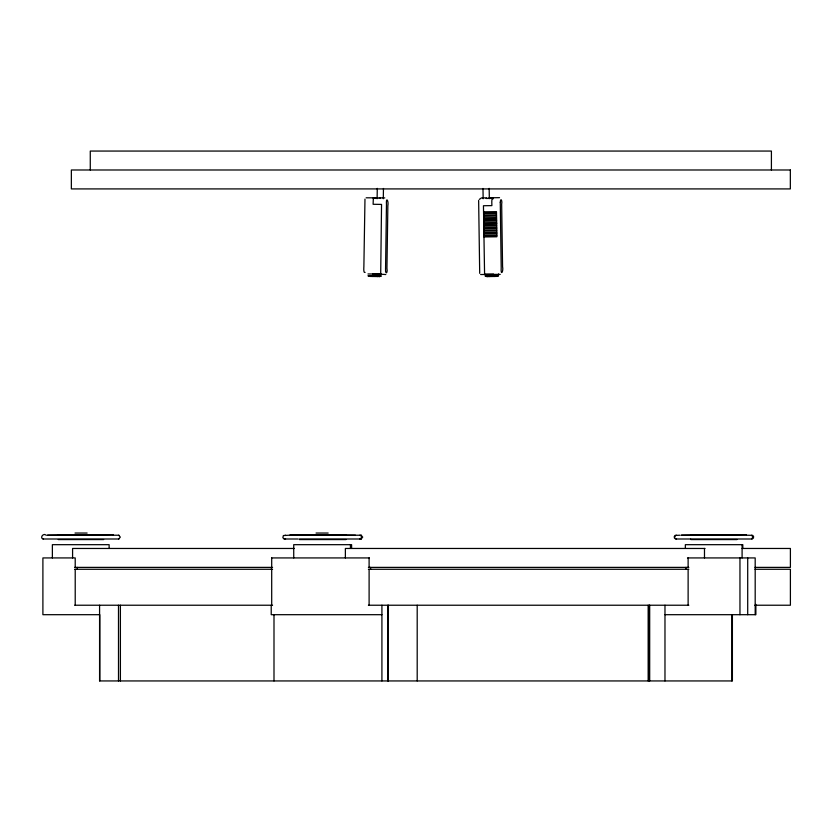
<?xml version="1.0" encoding="UTF-8"?>
<svg xmlns="http://www.w3.org/2000/svg" width="832" height="832" viewBox="0 0 832 832"><rect width="100%" height="100%" fill="white"/><g stroke="black" fill="none" stroke-linecap="round" stroke-linejoin="round"><path stroke-width="1.25" d="M373.495 198.879L373.516 197.881M377.114 198.63L377.281 188.365M383.292 198.734L383.458 188.458M674.939 537.118L675.147 536.172M365.123 272.376C363.438 273.52 363.782 268.154 363.875 266.614L364.978 199.108M381.898 274.279L385.809 274.529M478.639 200.45L479.7 273.333M479.326 199.378L481.406 197.933L486.741 197.839M483.558 211.827L496.465 211.64L496.808 236.787L483.933 236.943M483.579 213.814L496.496 213.616M483.6 215.301L496.517 215.103M483.61 216.299L496.527 216.102M483.631 217.786L496.538 217.61M483.652 218.774L496.548 218.598M483.683 221.26L496.59 221.083M483.704 222.747L496.621 222.55M483.756 225.212L496.662 225.035M483.756 226.221L496.652 226.044M483.777 227.708L496.694 227.51M483.808 228.686L496.714 228.509M483.808 230.194L496.735 229.996M483.829 231.182L496.746 230.984M483.85 232.669L496.766 232.471M483.86 233.667L496.787 233.47M483.881 235.154L496.787 234.978M483.912 236.132L496.818 235.945M493.043 274.612L493.553 274.154L485.077 274.144M680.087 535.226L675.064 535.402L674.242 536.619L674.471 538.2L675.719 539.001L690.591 539.001M751.847 538.886L752.846 536.952L751.608 535.246M284.877 535.402L285.563 535.226M675.813 535.402L676.458 535.226M500.25 274.362L480.636 274.529M366.153 197.798L384.779 197.912M118.716 539.001L120.307 537.118L118.716 535.226M361.14 539.001L362.7 537.118L361.14 535.226M487.396 275.912L486.387 275.985L487.053 276.037M496.205 275.902L496.954 275.839M498.472 273.957L498.503 275.818L488.322 276.078M496.215 276.401L497.224 276.328L496.33 276.286M367.973 273.957L381.368 274.144L380.546 274.196M370.115 275.787L369.231 275.829L372.164 275.964M370.115 276.286L369.221 276.328L370.23 276.401M379.174 276.026L380.058 275.985L379.049 275.912M379.163 276.526L380.047 276.484L379.049 276.411M359.83 539.001C361.972 539.032 361.972 535.194 359.83 535.226M488.582 275.829L485.098 276.006L489.122 276.037M487.178 275.912L489.32 275.85M494.281 275.964L497.214 275.829L496.33 275.787M487.178 276.411L494.624 276.266M489.33 276.349L486.398 276.484L487.282 276.526M494.281 276.463L496.434 276.401M489.206 275.85L491.92 275.798M494.406 276.463L488.987 276.546M489.278 197.798L499.533 197.662M489.143 197.943L492.929 197.881L492.95 198.879M486.086 198.474L492.388 198.38M371.966 275.777L367.942 275.818L378.123 276.078M377.322 276.037L381.347 276.006L377.125 275.85M369.886 276.276L371.956 276.276M377.322 276.536L379.392 276.526M75.015 533.042L87.121 533.042M316.046 533.042L328.162 533.042M58.261 534.654L103.636 534.654M299.395 534.654L346.039 534.654M690.851 534.654L736.996 534.654M289.931 534.841L355.462 535.226M746.47 534.841L681.398 535.226M46.301 535.226C43.077 532.438 39.53 538.21 43.181 539.001M113.287 535.226L118.924 535.226M289.089 535.226L283.379 535.558L282.828 537.763L284.346 539.001M289.931 535.226L361.317 535.226M681.387 535.226L746.356 534.841M746.98 535.226L752.669 535.34L753.574 536.463L753.459 538.054L752.149 539.001L690.851 539.001M42.983 539.001L118.924 539.001M284.118 539.001L298.178 539.001M299.395 539.001L361.317 539.001M58.261 539.573L103.636 539.573M299.395 539.573L346.039 539.573M690.851 539.573L736.996 539.573M294.372 548.465L72.582 548.465L72.582 557.929M705.037 548.465L345.374 548.465L345.374 557.929M742.092 548.465L790.4 548.465L790.4 567.382L754.998 567.382M271.596 557.929L369.408 557.929M687.492 557.929L755.186 557.929L755.186 614.692M74.703 567.382L272.563 567.382M368.41 567.382L688.834 567.382M74.703 569.275L272.563 569.275M368.41 569.275L688.834 569.275M754.998 569.275L790.4 569.275L790.4 605.228L754.811 605.228M74.703 605.228L272.563 605.228M368.41 605.228L688.834 605.228M381.919 614.692L271.222 614.692L271.222 605.228M664.976 614.692L755.872 614.692L755.872 604.375M494.489 276.276L496.558 276.276M487.053 276.526L489.122 276.536M371.166 275.735L374.525 275.798M371.821 276.266L377.239 276.338M377.458 276.546L372.039 276.463M377.842 198.432L374.057 198.38L373.36 197.746L373.11 204.287L381.545 204.412L380.702 273.686L372.601 273.884M374.494 275.766L377.863 275.829M372.05 275.974L374.774 276.026M377.114 276.349L379.267 276.411M370.011 276.401L372.164 276.463M676.458 539.001L675.698 538.751M285.563 539.001L284.762 538.751M497.682 275.756L498.503 275.818M486.647 275.985L487.271 276.026M369.491 275.839L370.24 275.902M379.818 197.974L380.359 198.474M484.588 274.695L483.454 205.733L491.889 205.618C491.899 203.83 491.254 197.007 493.168 198.578M489.164 188.365L489.33 198.63M482.986 188.458L483.153 198.734M771.41 169.988L771.41 151.06L90.272 151.06L90.272 169.988M747.708 557.929L747.708 614.692M742.81 548.298L742.81 544.679L685.35 544.679L685.35 548.298M742.092 544.679L742.092 557.929M739.96 557.929L739.96 614.692M732.399 614.692L732.399 680.94L99.58 680.94L99.58 605.228M731.879 614.692L731.879 680.94M704.486 548.465L704.486 557.929M688.126 557.929L688.126 567.382M688.126 569.275L688.126 605.228M685.984 567.382L685.984 569.275M664.976 605.228L664.976 680.94M649.688 605.228L649.688 680.94M649.272 605.228L649.272 680.94M648.159 605.228L648.159 680.94M417.196 605.228L417.196 680.94M388.388 605.228L388.388 680.94M387.795 605.228L387.795 680.94M381.919 605.228L381.919 680.94M370.583 567.382L370.583 569.275M369.106 557.929L369.106 567.382M369.106 569.275L369.106 605.228M351.603 548.465L351.603 544.679L293.717 544.679L293.738 557.929M350.438 544.679L350.438 548.465M273.998 614.692L273.998 680.94M271.7 557.929L271.7 567.382M271.7 569.275L271.7 605.228M271.482 567.382L271.482 569.275M120.39 605.228L120.401 680.94M118.498 605.228L118.508 680.94M109.127 548.298L109.127 544.679L52.374 544.679L52.374 557.929M99.778 680.94L99.778 614.692L42.9 614.692L42.9 557.929L75.213 557.929L75.213 567.382M77.251 567.382L77.251 569.275M75.213 569.275L75.213 605.228M500.271 202.28L501.197 267.873C500.594 276.453 503.63 271.502 502.57 266.614L501.665 204.256C502.538 200.751 500.5 197.038 500.271 202.28M385.549 268.965C385.133 274.747 387.951 273.666 386.942 268.185L387.858 205.826C388.846 200.97 385.861 195.957 386.474 204.558L385.549 268.965M483.579 212.805L496.475 212.628L483.579 212.805M483.683 220.251L496.59 220.074L483.683 220.251M483.735 223.725L496.642 223.548L483.735 223.725M790.338 169.988L71.354 169.988L71.354 188.916L790.338 188.916L790.338 169.988M113.11 534.841L47.278 535.226L113.048 534.841"/></g></svg>
